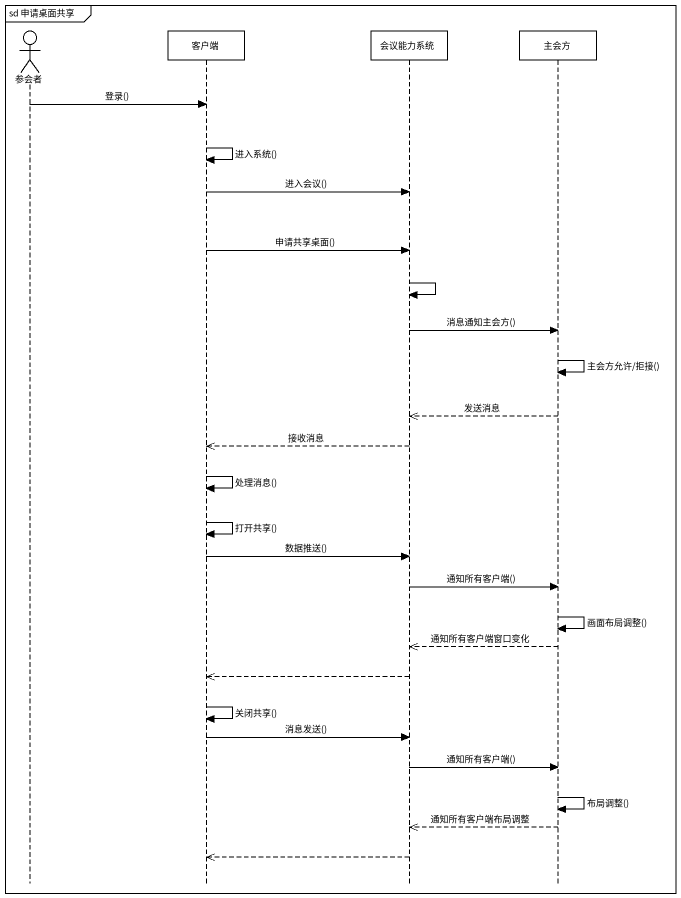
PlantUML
@startuml
mainframe sd 申请桌面共享
hide footbox
actor 参会者
participant 客户端
participant 会议能力系统
participant 主会方

参会者 -> 客户端 : 登录()
客户端 -> 客户端 : 进入系统()
客户端 -> 会议能力系统 : 进入会议()
客户端 -> 会议能力系统 : 申请共享桌面()
会议能力系统 -> 会议能力系统
会议能力系统 -> 主会方 : 消息通知主会方()
主会方 -> 主会方 : 主会方允许/拒接()
主会方 -->> 会议能力系统 : 发送消息
会议能力系统 -->> 客户端 : 接收消息
客户端 -> 客户端 : 处理消息()
客户端 -> 客户端 : 打开共享()
客户端 -> 会议能力系统 : 数据推送()
会议能力系统 -> 主会方 : 通知所有客户端()
主会方 -> 主会方 : 画面布局调整()
主会方 -->> 会议能力系统 : 通知所有客户端窗口变化
会议能力系统 -->> 客户端
客户端 -> 客户端 : 关闭共享()
客户端 -> 会议能力系统 : 消息发送()
会议能力系统 -> 主会方 : 通知所有客户端()
主会方 -> 主会方 : 布局调整()
主会方 -->> 会议能力系统 : 通知所有客户端布局调整
会议能力系统 -->> 客户端
@enduml
